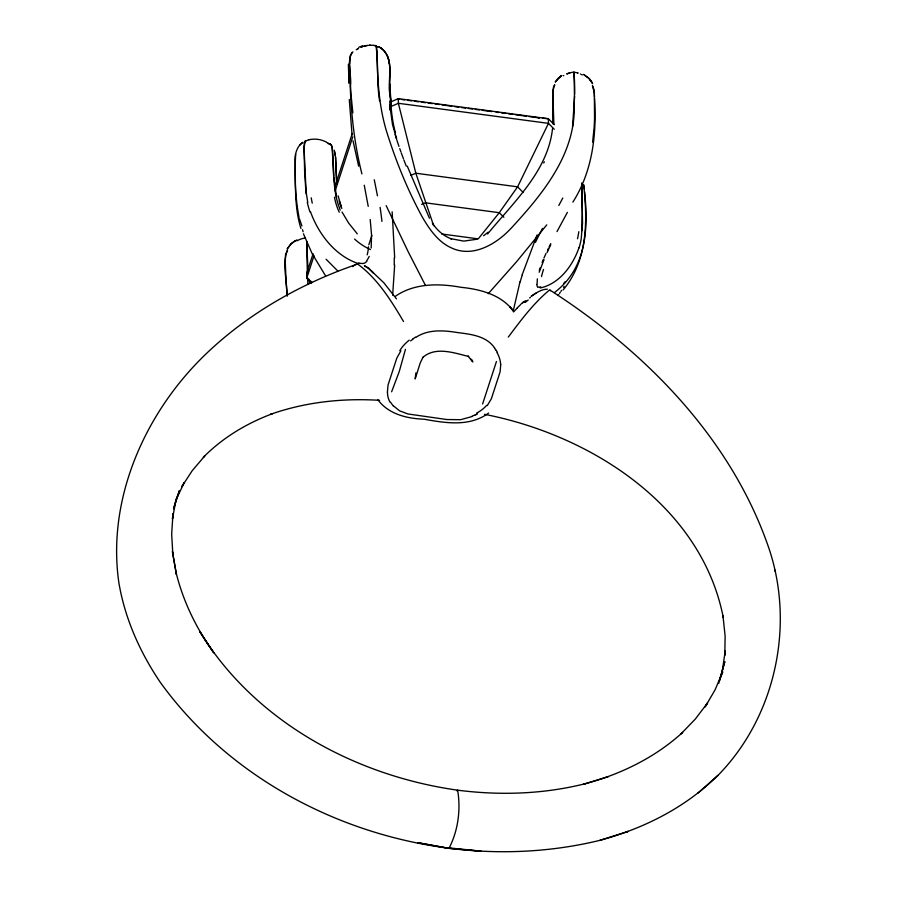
<?xml version="1.0" encoding="UTF-8"?>
<svg xmlns="http://www.w3.org/2000/svg" width="897" height="897" viewBox="0 0 897 897"><rect width="100%" height="100%" fill="white"/><g stroke="black" fill="none" stroke-linecap="round" stroke-linejoin="round"><path stroke-width="1.35" d="M574.618 96.248L572.555 126.701M394.658 265.041L392.651 295.248M552.743 123.663L552.765 91.202L554.761 84.722A11.538 8.589 2.9 0 0 553.382 87.502L552.821 93.064L553.864 124.235M552.496 128.843C547.798 171.293 513.241 202.554 487.598 233.971M581.716 230.809L582.321 212.813L581.704 182.954M415.883 372.883L415.165 378.96L420.245 362.893L422.992 357.219L422.577 357.656C435.213 346.096 454.106 352.891 468.683 356.49L468.077 356.109L472.797 361.973L472.214 360.123M371.19 247.942L371.56 234.969L370.192 219.473M537.337 278.866L537.09 284.069M299.777 145.123L302.827 142.275C297.535 145.908 295.326 152.423 295.023 158.601C295.932 181.889 293.801 205.962 300.943 228.5M295.674 154.105C294.496 175.094 295.035 196.678 299.071 217.399M722.41 670.216L725.213 651.009L724.798 655.292L725.124 636.108L722.96 615.622L723.229 617.282C701.118 505.123 590.215 434.955 484.582 414.336M304.318 143.408L304.061 148.947M592.603 142.152L594.139 127.396A383.008 233.725 -47.7 0 0 594.532 118.539L594.363 92.896L592.412 85.664M513.118 311.36L520.013 281.804M405.455 349.359L399.243 371.571L391.619 391.81M482.608 403.975L496.445 361.525M173.581 508.711L175.902 500.425L172.448 518.892L172.986 513.645L171.675 534.163L172.818 553.954L176.406 574.439L172.415 551.52L172.818 553.954M718.688 683.48L724.81 661.65L719.551 680.307L722.713 671.842L715.066 689.86L705.12 706.914L707.565 702.912L695.366 719.002L681.047 733.847L682.617 732.412C654.81 757.808 620.119 774.571 583.88 784.101L608.144 776.701L606.664 777.161M539.265 270.423L540.095 267.878M173.659 508.61L179.445 490.603L176.036 499.786L184.255 482.519L181.811 486.679L192.25 470.645L204.808 455.889L203.339 457.291C222.635 437.747 246.563 423.373 272.217 413.786L270.67 414.291C305.496 401.991 342.833 398.021 379.588 400.331M311.562 283.037L306.74 278.137L306.639 273.507L313.098 253.683M335.052 186.296L352.274 133.44M314.051 255.667L306.74 278.137L311.853 282.095M335.153 190.926L352.801 136.736M368.824 244.814L371.84 235.53M522.144 274.863L537.101 234.891M578.924 247.864C572.824 265.546 559.392 283.844 540.218 287.971M539.187 272.24L544.031 259.625M369.261 256.396L366.559 261.274M542.124 262.417L543.313 259.513M543.952 258.022L546.026 253.403M547.103 252.562L550.713 244.713M547.518 250.218L548.302 248.592M549.099 246.955L550.747 243.625M287.186 249.052L290.561 244.276L295.405 240.598M572.88 202.094C592.603 171.159 596.797 134.27 594.532 98.435M556.992 231.605L567.375 212.387M287.354 248.749L291.592 243.244L296.862 239.903M543.694 163.007L544.367 161.819M563.518 287.332L564.123 286.334M555.299 81.952L558.024 78.431L561.825 75.471M555.378 81.829L561.477 75.662M508.285 337.093C520.708 320.498 533.536 303.22 549.48 290.045A17.222 3.308 -60 0 1 550.41 290.74M560.917 291.379L561.589 290.37M456.898 790.862L457.638 790.179C500.1 795.628 543.604 794.193 585.203 783.709M400.881 350.85L397.057 357.656A59.135 36.923 -14.4 0 0 396.586 358.766L388.244 384.376A59.146 36.912 -14.4 0 0 387.997 385.486L387.381 392.281M559.504 293.42L560.221 292.4M563.092 289.933C587.77 260.724 587.77 220.561 583.599 184.659L584.429 189.054M558.012 295.472L558.764 294.451M487.25 405.635L491.074 399.266A59.135 40.578 13 0 0 491.545 398.19L499.887 372.58A59.124 40.578 13 0 0 500.145 371.448L500.75 364.204M546.744 224.9L516.537 261.745L488.237 293.734M287.444 250.285C281.636 264.279 287.522 280.996 286.771 295.786M287.578 250.128L285.526 254.714L285.313 262.216M356.681 264.301L343.136 269.246C291.334 288.935 242.706 317.874 203.036 356.793L201.567 358.262C143.486 416.208 106.665 500.918 118.998 583.622L119.436 585.92C125.771 620.432 140.437 652.87 159.98 681.866L161 683.323C257.944 816.73 440.64 879.138 599.891 840.343L601.225 839.951C643.923 828.29 684.759 807.827 716.568 776.645L718.138 775.221C776.017 716.064 795.46 623.628 768.023 545.724C730.035 437.299 645.145 351.344 550.074 290.157M554.424 292.579C586.784 268.001 588.331 229.228 584.609 191.756M563.529 283.631L565.2 281.736M513.499 311.954L516.941 308.377M352.622 266.622L355.234 264.649A17.222 8.32 72.4 0 1 358.206 264.469C377.603 278.776 391.35 300.831 403.527 321.518M522.805 302.827L524.51 301.325M697.877 793.183L718.138 775.221M308.131 139.954L304.946 141.659A24.6 16.505 34.2 0 0 304.431 142.186M352.936 51.97A10.383 7.12 32.6 0 0 352.151 52.497C346.264 62.128 351.859 75.225 350.514 85.899A383.008 137.297 68.7 0 0 351.041 94.891L352.857 112.798M306.639 273.507L308.512 271.926M352.162 52.508L350.189 55.861L349.819 64.236M483.573 235.743L488.159 232.233M410.568 340.916L412.855 339.29M561.186 75.897L559.75 76.929M356.311 49.75L356.58 49.57A25.374 22.717 18.9 0 1 357.129 49.189L357.421 48.999M535.98 293.084L531.125 296.346C536.014 293.106 541.239 289.137 547.372 289.215M488.641 413.069C469.658 427.039 445.54 423.07 424.046 419.191C407.003 418.585 388.625 414.257 377.906 399.804M395.476 296.212C414.672 282.981 439.07 283.329 461.114 287.32C480.209 289.238 500.829 294.564 513.039 310.564L509.619 306.662L512.277 309.678M357.881 48.718L358.508 48.348L357.881 48.718A24.219 21.685 19 0 0 357.567 48.909M415.838 337.384C428.228 329.076 443.746 330.309 457.75 332.596C470.936 334.256 486.432 335.96 494.583 347.913M305.698 140.638L305.653 140.661A10.966 4.317 65.9 0 0 305.485 140.773L305.451 140.807A10.91 4.294 66.4 0 1 305.698 140.638A11.336 4.463 66.6 0 1 305.944 140.515L305.944 140.515M477.529 413.887L475.231 415.109M358.968 47.171L362.478 45.837M390.7 101.955L398.268 98.659L548.381 118.729L554.167 124.616M389.533 107.135L398.369 103.29L548.471 123.36L554.256 129.246M410.815 175.386L415.827 173.222L517.603 186.834L523.231 192.507M421.624 204.37L425.301 202.8L499.27 212.701L503.867 217.276M472.237 416.488L460.621 419.695L446.863 419.538L407.888 413.954L399.703 410.882L393.503 405.96M361.323 47.003L362.848 46.442L362.074 46.711A25.374 22.717 18.9 0 0 360.953 47.137M599.891 840.343L628.225 831.407L626.756 831.878M477.013 239.23L463.783 241.114L450.743 238.658L451.583 238.972C443.589 236.079 437.03 230.204 432.388 223.174M309.532 139.64L308.568 139.842M373.376 45.366L374.957 45.534A7.781 2.321 -76.1 0 1 375.069 45.512L375.742 45.725A9.777 2.904 -75.1 0 1 376.011 46.027C378.568 64.012 376.628 82.771 379.577 100.89M376.975 51.791C377.446 79.631 378.826 107.842 387.56 134.528C396.586 162.839 407.888 190.523 422.083 216.648C429.338 229.217 438.252 242.302 452.066 248.189C473.437 257.843 496.389 243.95 510.875 228.522C541.44 195.378 574.158 156.213 574.248 108.649C574.002 97.078 575.493 83.141 573.676 72.197C572.757 72.253 571.849 72.41 570.941 72.601A25.15 21.012 29.5 0 0 569.965 72.814A24.051 20.104 29.5 0 0 569.46 72.96L566.736 73.958L569.472 72.971A24.197 20.239 29.6 0 1 569.965 72.825M305.451 237.997L303.489 238.333A24.824 20.766 29.7 0 0 296.963 240.878M367.265 45.455L363.633 46.207L367.669 45.411M538.178 117.967L539.523 117.933M368.869 45.299L370.405 45.231A25.071 22.38 18.7 0 1 371.683 45.276L373.163 45.343M573.968 72.152L576.704 72.668A25.127 20.485 -33.5 0 1 577.791 72.96A24.084 19.633 -33.5 0 1 578.117 73.072L577.791 72.971M542.472 118.202L548.381 118.729L548.471 123.36L517.603 186.834L499.27 212.701L478.236 238.871L441.829 234.005M401.968 99.556L404.738 99.926M407.496 100.296L411.656 100.856M414.414 101.226L418.574 101.776M421.332 102.146L425.481 102.707M428.25 103.077L432.399 103.626M435.168 103.996L439.317 104.557M442.086 104.927L451.774 106.216M454.544 106.586L458.692 107.147M461.462 107.517L465.61 108.066M468.38 108.436L472.528 108.997M475.298 109.367L479.447 109.927M482.205 110.297L491.892 111.587M496.041 112.147L498.81 112.517M501.58 112.887L505.729 113.437M508.498 113.807L512.647 114.368M515.416 114.738L526.483 116.218M529.252 116.588L538.929 117.877M375.305 45.534L375.708 45.702A9.957 2.949 -75 0 1 376.067 46.106L376.662 46.465M358.722 263.707C335.388 256.082 318.715 234.409 310.564 211.972M328.459 143.329L328.515 143.352A7.703 4.9 -45.3 0 1 328.75 143.397L328.683 143.397M399.714 99.107L398.268 98.659L398.369 103.29L415.827 173.222L433.655 225.663M374.868 45.579L376.247 46.218A12.917 3.835 -74.9 0 1 376.639 47.9L376.953 51.207M329.3 143.621L329.569 143.744A11.291 7.142 -43.9 0 1 329.782 143.856L329.849 143.89A10.91 6.896 -44.2 0 1 330.186 144.114L330.32 144.215A13.343 8.432 -44 0 1 332.114 147.142C334.559 167.156 331.957 188.168 339.268 207.476M580.381 73.958L580.707 74.115M378.646 46.767C395.386 55.166 387.728 77.927 389.578 92.481M378.983 46.913L380.765 47.967M326.385 142.118L325.813 141.816A24.6 22.593 -15.5 0 0 324.187 141.098A24.981 22.997 -16.2 0 0 319.601 139.663M584.463 74.989L588.757 78.151L592.278 83.017M326.99 142.455L328.56 143.98M581.66 74.608L582.288 74.967M583.42 74.384L589.363 78.824L591.942 82.535M364.485 265.792L368.409 268.147L373.511 273.036L368.409 268.147L364.44 265.77M381.337 48.36C395.913 60.256 387.022 82.894 390.543 98.681L391.036 107.337L389.96 83.993C390.498 100.419 391.014 117.07 395.51 132.98M380.485 47.776L381.651 48.561M371.481 271.085L383.793 282.712L396.474 298.869M337.788 270.995L326.116 259.244M357.298 233.859L348.731 223.196L342.026 212.028M589.699 79.216L591.224 81.235M470.802 359.002L472.192 360.953M390.576 402.26L391.787 403.953A53.54 32.976 -7 0 0 393.368 406.005M325.622 275.951L312.167 253.716L303.444 233.825M592.547 85.843L593.96 89.442L594.498 96.954M496.299 350.447L497.521 352.555M592.614 83.746L591.145 81.055M425.425 285.336L408.034 251.44L386.17 205.648M429.45 218.229L407.26 166.113M448.635 847.856L481.084 851.163L448.971 848.371L417.733 842.687L448.971 848.371C458.109 830.857 460.912 809.643 457.638 790.179C355.302 775.804 254.58 721.423 199.874 631.667L213.778 652.848L212.757 651.401C195.871 627.44 182.876 600.687 175.969 572.14M403.897 160.002L406.195 166.012M401.318 153.039L403.471 158.836M387.28 55.446L387.515 56.074M340.198 210.111L339.559 208.351M399.748 148.622L400.925 151.941M338.102 195.826L341.791 208.496M299.407 218.711L301.919 225.988M339.593 202.173L341.308 207.173L339.156 200.861M396.9 140.212L398.963 146.413M396.642 138.945L392.516 124.661L389.803 105.117L390.262 110.309M395.162 134.472L396.552 139.069M334.189 150.113L335.556 157.087L336.824 183.997M358.643 166.18L353.026 140.829M336.554 197.452L333.807 177.146M307.772 202.374L305.776 189.839L304.778 173.48M361.906 173.883C352.981 138.508 349.931 102.101 349.841 65.716M389.433 64.023L388.065 57.206M364.26 185.219L368.23 206.366M334.536 151.358L335.377 155.753M309.689 283.284L309.005 279.303M774.593 569.472L774.873 571.131M573.99 72.265L574.618 94.376M352.073 134.976L349.281 99.5M287.444 295.988L286.917 291.693A383.008 233.725 -47.7 0 1 286.177 283.385L285.347 263.696M306.202 193.965L304.083 149.575M308.03 271.354L306.74 241.742M307.951 284.013L307.514 277.509M581.761 183.56L582.523 223.342L581.2 238.938A130.626 92.705 10 0 1 579.036 247.886M392.146 211.804L394.68 257.809M390.206 109.389L389.735 100.98M336.61 183.1L335.556 157.087M333.617 175.644L332.148 147.13A13.074 8.275 -44.3 0 0 330.275 144.137M304.632 171.921L304.072 146.985L305.372 140.874A13.074 5.147 66.3 0 0 304.352 143.442M307.323 272.329L306.729 241.742M348.821 82.883L348.518 64.147L348.877 82.95M303.119 231.74A130.626 100.038 11.1 0 1 302.513 229.722M318.783 139.506A23.008 21.18 -16.2 0 0 317.101 139.282A24.981 22.997 -16.2 0 0 311.36 139.36A24.656 22.705 -16.2 0 0 309.532 139.64M312.246 203.148A114.693 44.671 61.5 0 1 311.225 197.811M329.782 143.856A10.854 6.873 -44.2 0 1 330.253 144.159M369.261 45.276A24.084 21.562 19 0 1 370.405 45.242M563.495 75.763A24.925 20.844 29.6 0 1 563.798 75.55M377.222 46.812A25.228 18.164 -35.3 0 1 377.671 47.115M394.243 257.854A260.399 222.826 -77.6 0 1 394.22 265.064M309.992 211.961A130.626 88.713 24.1 0 1 307.267 202.33M358.643 262.877A22.257 13.365 67 0 0 364.07 263.303A15.653 9.654 79.6 0 0 366.66 261.453M368.499 246.821A38.851 26.181 74.4 0 1 367.187 254.849M380.093 207.353A235.283 161.796 67.5 0 1 381.931 221.402M374.251 179.748A202.89 35.936 76.9 0 1 377.435 195.815M339.245 212.241A93.546 64.225 21.5 0 1 334.491 197.262M370.461 249.545A89.352 66.053 -86.5 0 1 354.595 239.095M520.17 281.849A260.399 254.826 85.5 0 1 522.301 274.908M540.756 286.838A22.257 7.501 -56.8 0 1 537.438 286.849M537.561 286.704A15.653 5.203 -67.4 0 1 536.81 284.484M541.519 276.579A38.851 15.899 -63.8 0 1 543.526 269.436M535.442 242.336A235.283 103.346 -58.5 0 1 542.506 228.387M562.8 198.046A202.89 28.334 -61.8 0 1 558.809 205.491M578.823 231.695A114.693 70.549 -38.9 0 1 577.511 238.748M517.042 308.086A38.257 7.109 -50.3 0 1 518.477 306.673M518.567 306.561A39.535 6.985 -50 0 1 520.406 304.812M520.966 304.117A38.066 6.167 -49.4 0 1 523.231 302.087M523.949 302.255A32.505 4.922 -48.9 0 1 525.877 300.618M525.272 302.435A29.623 5.348 -51 0 1 528.232 300.002M529.622 297.927A28.85 6.649 -56.4 0 1 530.43 297.49M474.962 414.896A53.54 34.198 5.6 0 1 471.979 416.242M486.623 405.366A47.137 30.935 7.3 0 1 476.587 413.125M497.061 352.633A47.149 32.415 11.6 0 1 500.616 364.193M494.449 347.958A53.54 38.033 5.3 0 1 496.176 350.48M412.586 339.088A53.54 36.844 -8.4 0 1 415.58 337.16M399.782 350.626A47.137 31.507 -9.8 0 1 409.234 340.165M390.206 402.394A47.149 29.556 -13.1 0 1 387.504 392.258M565.065 74.776L565.065 74.776"/></g></svg>
